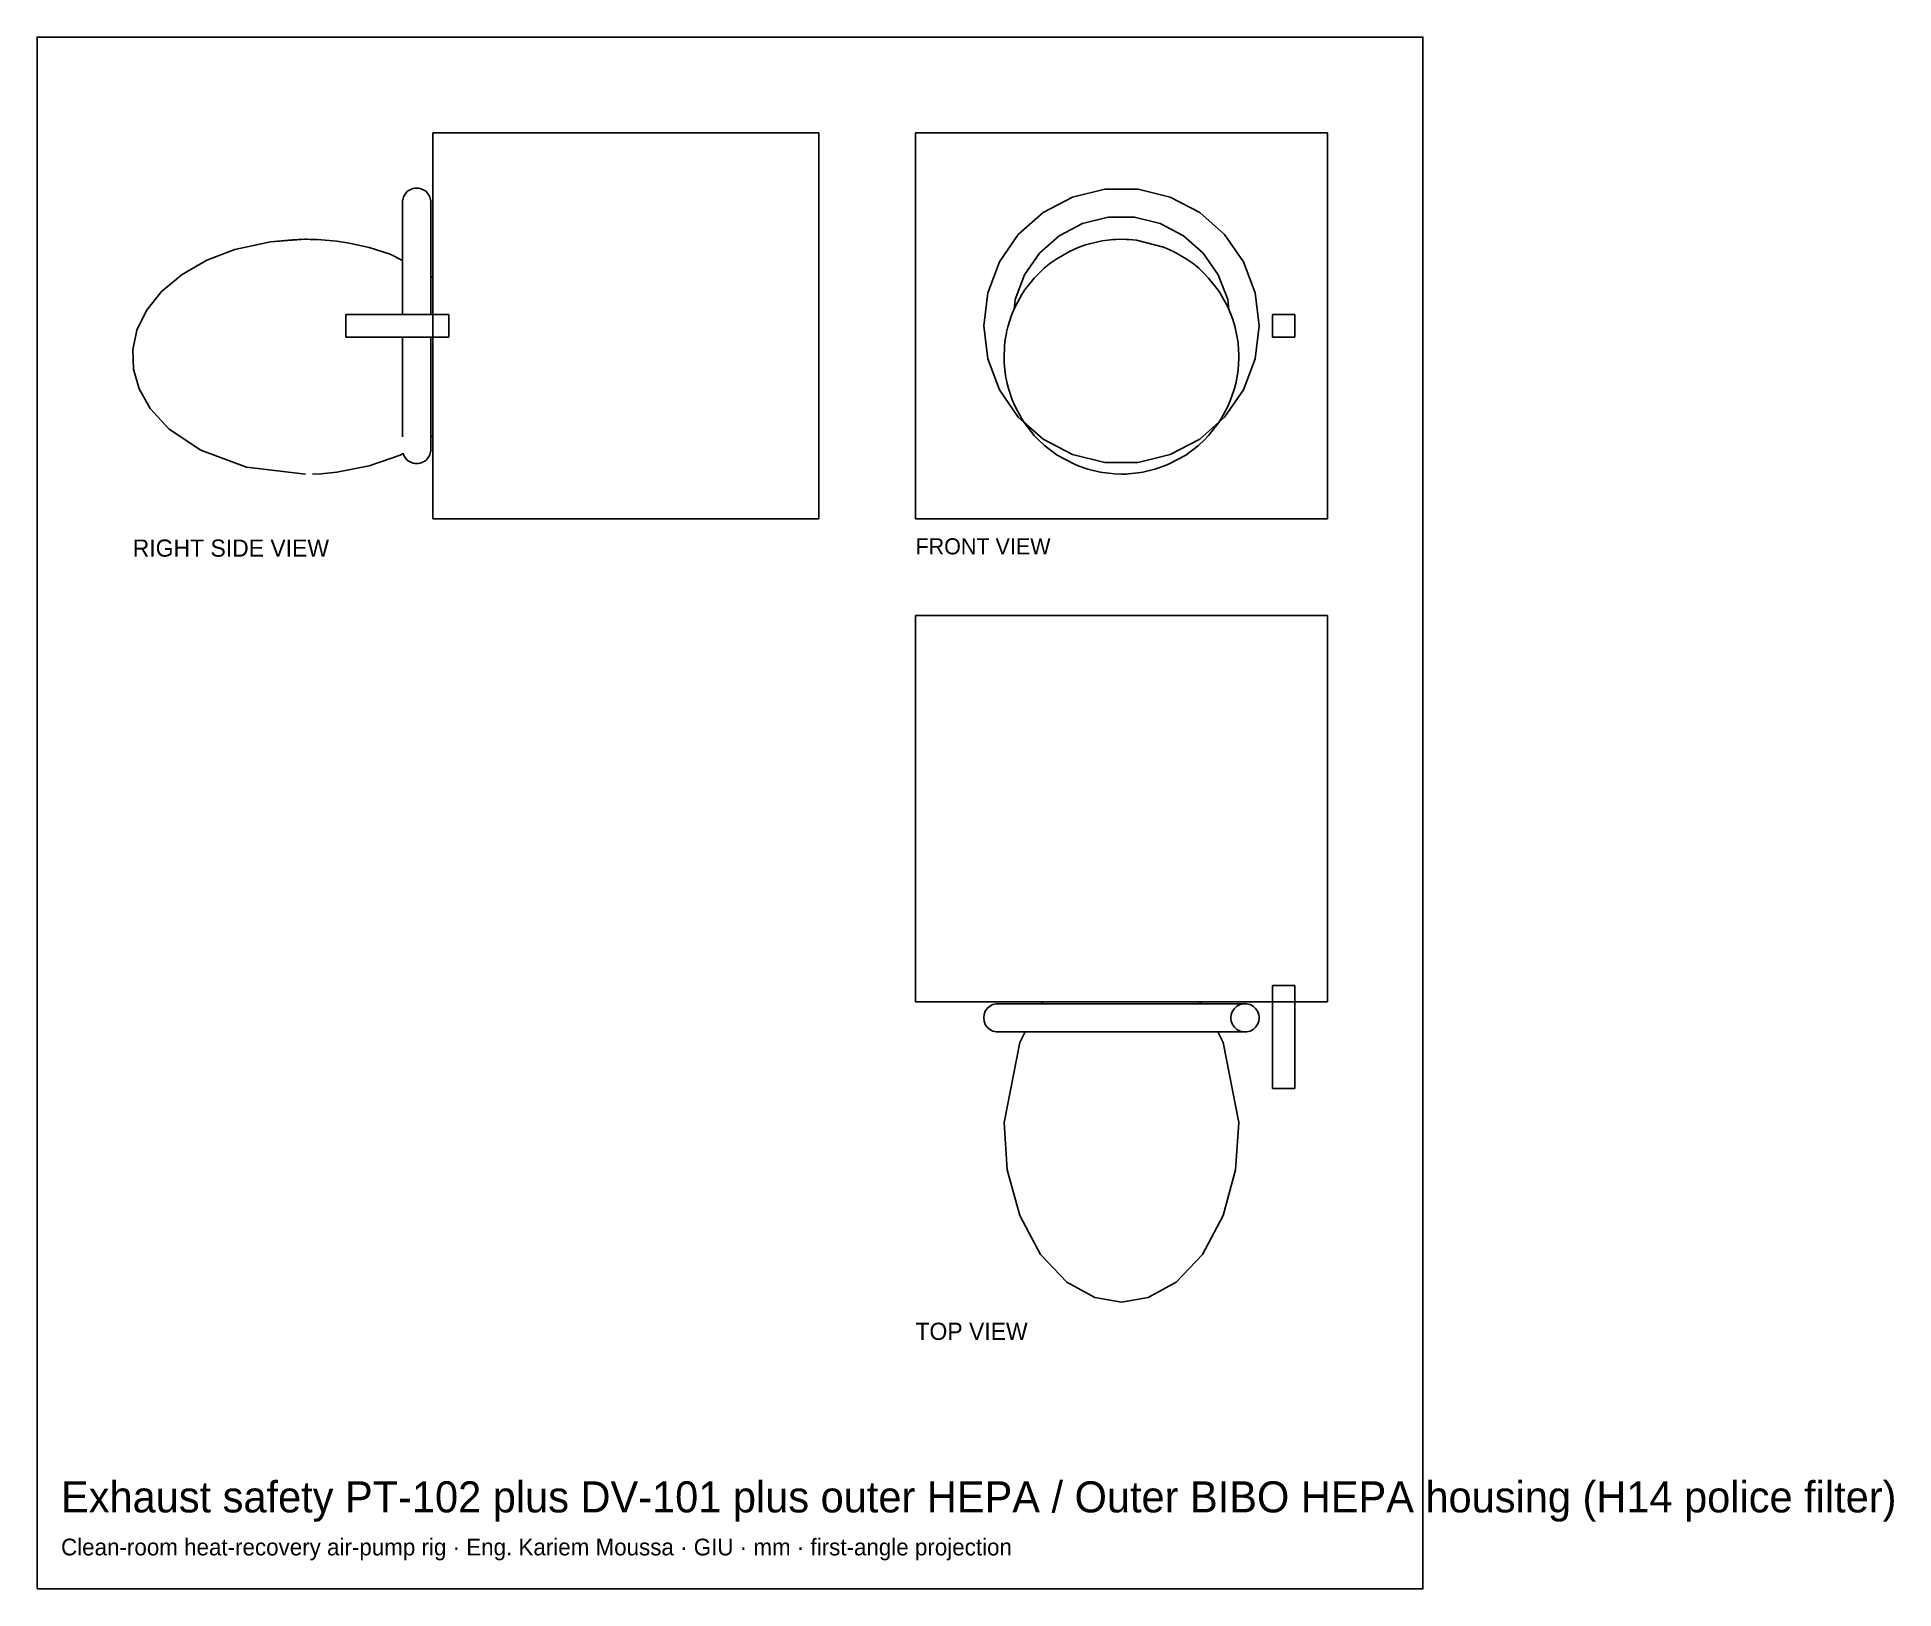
# Model space of a CAD drawing. Header units: millimetres. Extents: x -560 to -272, y 24 to 265.
import ezdxf

# ---------------------------------------------------------------- set-up
doc = ezdxf.new("R2010")
doc.units = ezdxf.units.MM
for name, color, linetype in [('BORDER', 7, 'Continuous'), ('HIDDEN', 8, 'Continuous'), ('TEXT', 5, 'Continuous'), ('VISIBLE', 7, 'Continuous')]:
    doc.layers.add(name, color=color, linetype=linetype)

msp = doc.modelspace()

# ---------------------------------------------------------------- linework, layer by layer
at = {"layer": 'BORDER'}
msp.add_lwpolyline([(-560.46, 23.79), (-345.15, 23.79), (-345.15, 264.85), (-560.46, 264.85)], close=True, dxfattribs=at)
at = {"layer": 'HIDDEN'}
for points in [[(-439, 250), (-499, 250)], [(-499, 190), (-499, 250)], [(-439, 190), (-439, 250)], [(-424, 250), (-360, 250)], [(-424, 190), (-424, 250)], [(-360, 190), (-360, 250)], [(-524.23, 233.06), (-518.78, 233.44)], [(-496.5, 221.75), (-512.5, 221.75)], [(-512.5, 218.25), (-512.5, 221.75)], [(-496.5, 221.75), (-499, 221.75)], [(-496.5, 218.25), (-496.5, 221.75)], [(-496.5, 218.25), (-496.5, 221.75)], [(-368.55, 221.75), (-365.05, 221.75)], [(-368.55, 218.25), (-368.55, 221.75)], [(-365.05, 218.25), (-365.05, 221.75)], [(-496.5, 218.25), (-512.5, 218.25)], [(-496.5, 218.25), (-499, 218.25)], [(-368.55, 218.25), (-365.05, 218.25)], [(-407.14, 205.03), (-404.16, 202.39)], [(-379.84, 202.39), (-376.86, 205.03)], [(-404.16, 202.39), (-399.59, 199.99)], [(-384.41, 199.99), (-379.84, 202.39)], [(-399.59, 199.99), (-394.58, 198.76)], [(-389.42, 198.76), (-384.41, 199.99)], [(-518.78, 196.96), (-527.91, 198.04)], [(-394.58, 198.76), (-389.42, 198.76)], [(-439, 190), (-499, 190)], [(-424, 190), (-360, 190)], [(-424, 175), (-360, 175)], [(-424, 175), (-424, 115)], [(-360, 175), (-360, 115)], [(-368.55, 117.5), (-365.05, 117.5)], [(-368.55, 117.5), (-365.05, 117.5)], [(-368.55, 117.5), (-368.55, 115)], [(-368.55, 117.5), (-368.55, 101.5)], [(-365.05, 117.5), (-365.05, 115)], [(-365.05, 117.5), (-365.05, 101.5)], [(-424, 115), (-360, 115)], [(-375, 112.5), (-374.94, 113.03)], [(-374.94, 113.03), (-374.75, 113.52)], [(-374.75, 113.52), (-374.45, 113.96)], [(-374.45, 113.96), (-374.05, 114.31)], [(-374.05, 114.31), (-373.58, 114.56)], [(-373.58, 114.56), (-373.07, 114.68)], [(-374.94, 111.97), (-375, 112.5)], [(-374.75, 111.48), (-374.94, 111.97)], [(-374.45, 111.04), (-374.75, 111.48)], [(-374.05, 110.69), (-374.45, 111.04)], [(-373.58, 110.44), (-374.05, 110.69)], [(-373.07, 110.32), (-373.58, 110.44)], [(-368.55, 101.5), (-365.05, 101.5)]]:
    msp.add_lwpolyline(points, dxfattribs=at)
at = {"layer": 'VISIBLE'}
for points in [[(-439, 250), (-499, 250)], [(-499, 190), (-499, 250)], [(-439, 190), (-439, 250)], [(-424, 250), (-360, 250)], [(-424, 190), (-424, 250)], [(-360, 190), (-360, 250)], [(-503.71, 239.06), (-503.68, 239.47)], [(-503.68, 239.47), (-503.66, 239.56)], [(-503.66, 239.56), (-503.56, 239.98)], [(-503.48, 240.16), (-503.56, 239.98)], [(-503.48, 240.16), (-503.31, 240.45)], [(-503.17, 240.63), (-503.31, 240.45)], [(-503.17, 240.63), (-502.96, 240.85)], [(-502.96, 240.85), (-502.77, 241)], [(-502.77, 241), (-502.52, 241.15)], [(-502.29, 241.25), (-502.52, 241.15)], [(-502.29, 241.25), (-502.03, 241.34)], [(-502.03, 241.34), (-501.77, 241.38)], [(-501.77, 241.38), (-501.5, 241.4)], [(-501.23, 241.38), (-501.5, 241.4)], [(-500.97, 241.34), (-501.23, 241.38)], [(-500.71, 241.25), (-500.97, 241.34)], [(-500.71, 241.25), (-500.48, 241.15)], [(-500.23, 241), (-500.48, 241.15)], [(-500.23, 241), (-500.04, 240.85)], [(-500.04, 240.85), (-499.83, 240.63)], [(-499.83, 240.63), (-499.69, 240.45)], [(-499.69, 240.45), (-499.52, 240.16)], [(-499.52, 240.16), (-499.44, 239.98)], [(-499.44, 239.98), (-499.34, 239.56)], [(-499.34, 239.56), (-499.32, 239.47)], [(-499.32, 239.47), (-499.3, 239.06)], [(-399.59, 240.01), (-404.16, 237.61)], [(-394.58, 241.24), (-399.59, 240.01)], [(-389.42, 241.24), (-394.58, 241.24)], [(-384.41, 240.01), (-389.42, 241.24)], [(-379.84, 237.61), (-384.41, 240.01)], [(-503.71, 239.01), (-503.71, 239.06)], [(-503.7, 237.95), (-503.71, 239.01)], [(-503.69, 239.06), (-503.7, 238.75)], [(-503.7, 238.75), (-503.7, 237.95)], [(-503.7, 237.95), (-503.7, 237.19)], [(-503.7, 235.8), (-503.7, 237.23)], [(-503.7, 237.19), (-503.7, 235.8)], [(-499.3, 239.06), (-499.3, 238.75)], [(-499.3, 238.75), (-499.3, 237.95)], [(-499.3, 237.95), (-499.3, 237.3)], [(-499.3, 237.23), (-499.3, 237.95)], [(-499.3, 237.3), (-499.3, 235.8)], [(-404.16, 237.61), (-408.02, 234.19)], [(-398.03, 235.9), (-394.05, 236.88)], [(-394.05, 236.88), (-389.95, 236.88)], [(-385.97, 235.9), (-389.95, 236.88)], [(-375.98, 234.19), (-379.84, 237.61)], [(-503.7, 235.8), (-503.7, 234.55)], [(-503.7, 232.73), (-503.7, 234.57)], [(-503.7, 234.55), (-503.7, 232.73)], [(-499.3, 235.8), (-499.3, 234.61)], [(-499.3, 234.61), (-499.3, 232.73)], [(-408.02, 234.19), (-410.95, 229.95)], [(-404.72, 231.27), (-401.66, 233.99)], [(-401.66, 233.99), (-398.03, 235.9)], [(-385.97, 235.9), (-382.34, 233.99)], [(-382.34, 233.99), (-379.28, 231.27)], [(-373.05, 229.95), (-375.98, 234.19)], [(-534.09, 230.19), (-529.77, 231.84)], [(-529.77, 231.84), (-524.23, 233.06)], [(-520.85, 233.38), (-524.23, 233.06)], [(-520.85, 233.38), (-519.84, 233.42)], [(-520.82, 233.38), (-520.85, 233.38)], [(-519.88, 233.42), (-520.82, 233.38)], [(-519.48, 233.46), (-519.88, 233.42)], [(-519.48, 233.46), (-518.07, 233.43)], [(-518.44, 233.45), (-518.85, 233.45)], [(-518.44, 233.45), (-518.07, 233.43)], [(-517.08, 233.4), (-518.07, 233.43)], [(-517.08, 233.4), (-516.88, 233.39)], [(-516.88, 233.39), (-513.89, 233.14)], [(-512.28, 232.9), (-513.89, 233.14)], [(-512.28, 232.9), (-511.74, 232.8)], [(-511.74, 232.8), (-508.89, 232.16)], [(-505.63, 231.11), (-508.89, 232.16)], [(-505.63, 231.11), (-503.7, 230.17)], [(-503.7, 232.73), (-503.7, 231.08)], [(-503.7, 231.08), (-503.7, 228.92)], [(-499.3, 232.73), (-499.3, 231.08)], [(-499.3, 231.06), (-499.3, 232.73)], [(-499.3, 231.08), (-499.3, 228.92)], [(-407.05, 227.9), (-404.72, 231.27)], [(-400.07, 231.56), (-402.04, 230.43)], [(-398.71, 232.16), (-400.07, 231.56)], [(-397.57, 232.57), (-398.71, 232.16)], [(-397.57, 232.57), (-395.46, 233.11)], [(-395.02, 233.19), (-395.46, 233.11)], [(-393.27, 233.4), (-395.02, 233.19)], [(-393, 233.41), (-393.27, 233.4)], [(-392.81, 233.42), (-393, 233.41)], [(-392.81, 233.42), (-392, 233.44)], [(-391.19, 233.42), (-392, 233.44)], [(-391.19, 233.42), (-390.86, 233.4)], [(-390.86, 233.4), (-389.68, 233.29)], [(-385.49, 232.24), (-389.68, 233.29)], [(-385.49, 232.24), (-385.29, 232.16)], [(-385.29, 232.16), (-383.93, 231.56)], [(-381.96, 230.43), (-383.93, 231.56)], [(-379.28, 231.27), (-376.95, 227.9)], [(-541.12, 225.34), (-537.94, 227.99)], [(-537.94, 227.99), (-534.09, 230.19)], [(-503.7, 228.92), (-503.7, 226.9)], [(-499.3, 228.92), (-499.3, 226.91)], [(-410.95, 229.95), (-412.78, 225.12)], [(-407.05, 227.9), (-408.51, 224.07)], [(-405.55, 227.41), (-404.9, 228.1)], [(-404.9, 228.1), (-404, 228.94)], [(-403.12, 229.66), (-404, 228.94)], [(-402.04, 230.43), (-403.12, 229.66)], [(-381.96, 230.43), (-380.88, 229.66)], [(-380, 228.94), (-380.88, 229.66)], [(-379.1, 228.1), (-380, 228.94)], [(-378.45, 227.41), (-379.1, 228.1)], [(-376.95, 227.9), (-375.49, 224.07)], [(-371.22, 225.12), (-373.05, 229.95)], [(-543.48, 222.39), (-541.12, 225.34)], [(-503.7, 226.9), (-503.7, 224.59)], [(-499, 227.45), (-499.3, 227.7)], [(-499.3, 226.91), (-499.3, 224.59)], [(-412.78, 225.12), (-413.4, 220)], [(-407.27, 225.18), (-407.4, 224.97)], [(-407.27, 225.18), (-407.04, 225.52)], [(-407.04, 225.52), (-405.55, 227.41)], [(-376.96, 225.52), (-378.45, 227.41)], [(-376.96, 225.52), (-376.73, 225.18)], [(-376.73, 225.18), (-376.6, 224.97)], [(-370.6, 220), (-371.22, 225.12)], [(-544.97, 219.31), (-543.48, 222.39)], [(-503.7, 224.59), (-503.7, 222.35)], [(-503.7, 222.35), (-503.7, 221.75)], [(-499.3, 224.59), (-499.3, 222.35)], [(-499.3, 222.35), (-499.3, 221.75)], [(-408.52, 222.94), (-408.96, 221.91)], [(-408.69, 222.53), (-408.51, 224.07)], [(-408.52, 222.94), (-407.4, 224.97)], [(-376.6, 224.97), (-375.48, 222.94)], [(-375.49, 224.07), (-375.31, 222.53)], [(-375.48, 222.94), (-375.04, 221.91)], [(-545.61, 216.26), (-544.97, 219.31)], [(-499, 221.75), (-512.5, 221.75)], [(-512.5, 218.25), (-512.5, 221.75)], [(-413.4, 220), (-412.78, 214.88)], [(-409.64, 219.84), (-409.84, 219.01)], [(-409.06, 221.65), (-409.64, 219.84)], [(-408.96, 221.91), (-409.06, 221.65)], [(-375.04, 221.91), (-374.7, 220.97)], [(-374.35, 219.81), (-374.7, 220.97)], [(-374.35, 219.81), (-374.26, 219.43)], [(-374.26, 219.43), (-374.21, 219.22)], [(-371.22, 214.88), (-370.6, 220)], [(-368.55, 221.75), (-365.05, 221.75)], [(-368.55, 218.25), (-368.55, 221.75)], [(-365.05, 218.25), (-365.05, 221.75)], [(-499, 218.25), (-512.5, 218.25)], [(-503.7, 217.65), (-503.7, 218.25)], [(-503.7, 215.41), (-503.7, 217.65)], [(-499.3, 217.65), (-499.3, 218.25)], [(-499.3, 215.41), (-499.3, 217.65)], [(-410.19, 216.61), (-410.24, 215.2)], [(-410.16, 216.93), (-410.19, 216.61)], [(-410.04, 217.9), (-410.16, 216.93)], [(-410.04, 217.9), (-409.87, 218.85)], [(-409.87, 218.85), (-409.84, 219.01)], [(-374.21, 219.22), (-373.89, 217.4)], [(-373.89, 217.4), (-373.88, 217.32)], [(-373.84, 216.94), (-373.88, 217.32)], [(-373.81, 216.61), (-373.84, 216.94)], [(-373.81, 216.61), (-373.76, 215.2)], [(-368.55, 218.25), (-365.05, 218.25)], [(-545.51, 213.28), (-545.61, 216.26)], [(-503.7, 213.09), (-503.7, 215.41)], [(-499.3, 215.41), (-499.3, 213.1)], [(-412.78, 214.88), (-410.95, 210.05)], [(-410.22, 214.27), (-410.24, 215.2)], [(-410.22, 214.27), (-410.13, 213.16)], [(-373.76, 214.93), (-373.87, 213.19)], [(-373.76, 215.2), (-373.76, 214.93)], [(-373.05, 210.05), (-371.22, 214.88)], [(-544.63, 210.21), (-545.51, 213.28)], [(-503.7, 213.09), (-503.7, 211.08)], [(-503.7, 211.08), (-503.7, 208.95)], [(-499.3, 213.1), (-499.3, 211.08)], [(-499.3, 211.08), (-499.3, 208.92)], [(-410.13, 213.16), (-410.08, 212.79)], [(-410.08, 212.79), (-410, 212.23)], [(-409.96, 212.04), (-410, 212.23)], [(-409.76, 211.05), (-409.96, 212.04)], [(-409.76, 211.05), (-409.56, 210.28)], [(-374.2, 211.24), (-374.44, 210.28)], [(-374.2, 211.24), (-374.01, 212.22)], [(-373.98, 212.37), (-374.01, 212.22)], [(-373.87, 213.19), (-373.98, 212.37)], [(-542.9, 207.15), (-544.63, 210.21)], [(-503.7, 208.95), (-503.7, 207.27)], [(-499.3, 208.92), (-499.3, 207.27)], [(-410.95, 210.05), (-408.02, 205.81)], [(-409.56, 210.28), (-409.46, 209.94)], [(-409.46, 209.94), (-408.96, 208.49)], [(-408.52, 207.46), (-408.96, 208.49)], [(-375.98, 205.81), (-373.05, 210.05)], [(-375.04, 208.49), (-375.48, 207.46)], [(-374.54, 209.94), (-375.04, 208.49)], [(-374.44, 210.28), (-374.54, 209.94)], [(-539.96, 203.97), (-542.9, 207.15)], [(-503.7, 207.27), (-503.7, 205.39)], [(-503.7, 205.39), (-503.7, 204.2)], [(-499.3, 207.27), (-499.3, 205.45)], [(-499.3, 205.45), (-499.3, 204.2)], [(-407.47, 205.54), (-408.52, 207.46)], [(-408.02, 205.81), (-407.14, 205.03)], [(-407.27, 205.22), (-407.47, 205.54)], [(-407.12, 205), (-407.27, 205.22)], [(-407.12, 205), (-405.55, 202.99)], [(-376.88, 205), (-378.45, 202.99)], [(-376.73, 205.22), (-376.88, 205)], [(-376.86, 205.03), (-375.98, 205.81)], [(-376.53, 205.54), (-376.73, 205.22)], [(-376.53, 205.54), (-375.48, 207.46)], [(-535.04, 200.67), (-539.96, 203.97)], [(-503.7, 204.2), (-503.7, 202.81)], [(-503.7, 202.81), (-503.7, 202.76)], [(-499.3, 204.2), (-499.3, 202.81)], [(-499, 202.95), (-499.3, 202.7)], [(-499.3, 202.81), (-499.3, 202.05)], [(-499.3, 202.05), (-499.3, 201.25)], [(-405.55, 202.99), (-404.9, 202.3)], [(-404.9, 202.3), (-403.96, 201.43)], [(-379.1, 202.3), (-380.04, 201.43)], [(-378.45, 202.99), (-379.1, 202.3)], [(-527.91, 198.04), (-535.04, 200.67)], [(-504.07, 199.93), (-508.89, 198.24)], [(-504.07, 199.93), (-503.6, 200.19)], [(-503.61, 200.22), (-503.56, 200.02)], [(-503.48, 199.84), (-503.56, 200.02)], [(-503.48, 199.84), (-503.31, 199.55)], [(-503.17, 199.37), (-503.31, 199.55)], [(-503.17, 199.37), (-502.96, 199.15)], [(-502.96, 199.15), (-502.77, 199)], [(-500.23, 199), (-500.04, 199.15)], [(-500.04, 199.15), (-499.83, 199.37)], [(-499.83, 199.37), (-499.69, 199.55)], [(-499.69, 199.55), (-499.52, 199.84)], [(-499.52, 199.84), (-499.44, 200.02)], [(-499.34, 200.44), (-499.44, 200.02)], [(-499.34, 200.44), (-499.32, 200.53)], [(-499.3, 200.94), (-499.32, 200.53)], [(-499.3, 201.25), (-499.3, 200.94)], [(-401.98, 199.93), (-403.96, 201.43)], [(-399.42, 198.54), (-401.98, 199.93)], [(-382.02, 199.93), (-384.58, 198.54)], [(-382.02, 199.93), (-380.04, 201.43)], [(-517.67, 196.98), (-516.36, 197.03)], [(-516.36, 197.03), (-513.89, 197.26)], [(-513.89, 197.26), (-508.89, 198.24)], [(-502.77, 199), (-502.52, 198.85)], [(-502.52, 198.85), (-502.29, 198.75)], [(-502.29, 198.75), (-502.03, 198.66)], [(-502.03, 198.66), (-501.77, 198.62)], [(-501.77, 198.62), (-501.5, 198.6)], [(-501.23, 198.62), (-501.5, 198.6)], [(-500.97, 198.66), (-501.23, 198.62)], [(-500.97, 198.66), (-500.71, 198.75)], [(-500.71, 198.75), (-500.48, 198.85)], [(-500.48, 198.85), (-500.23, 199)], [(-399.42, 198.54), (-398.71, 198.24)], [(-398.71, 198.24), (-397.2, 197.72)], [(-397.2, 197.72), (-395.32, 197.26)], [(-395.32, 197.26), (-393.11, 196.99)], [(-392, 196.96), (-393.11, 196.99)], [(-391.19, 196.98), (-392, 196.96)], [(-391.19, 196.98), (-391.02, 196.99)], [(-391.02, 196.99), (-390.91, 196.99)], [(-390.91, 196.99), (-389.44, 197.14)], [(-388.68, 197.26), (-389.44, 197.14)], [(-386.8, 197.72), (-388.68, 197.26)], [(-385.29, 198.24), (-386.8, 197.72)], [(-384.58, 198.54), (-385.29, 198.24)], [(-439, 190), (-499, 190)], [(-424, 190), (-360, 190)], [(-424, 175), (-360, 175)], [(-424, 175), (-424, 115)], [(-360, 175), (-360, 115)], [(-424, 115), (-360, 115)], [(-413.34, 113.03), (-413.4, 112.5)], [(-413.15, 113.52), (-413.34, 113.03)], [(-412.85, 113.96), (-413.15, 113.52)], [(-412.45, 114.31), (-412.85, 113.96)], [(-411.98, 114.56), (-412.45, 114.31)], [(-411.47, 114.68), (-411.98, 114.56)], [(-410.64, 114.7), (-411.47, 114.68)], [(-410.64, 114.7), (-410.12, 114.7)], [(-410.12, 114.7), (-409, 114.7)], [(-409, 114.7), (-408.07, 114.7)], [(-408.07, 114.7), (-406.37, 114.7)], [(-406.37, 114.7), (-404.9, 114.7)], [(-404.9, 114.7), (-402.91, 114.7)], [(-404.16, 115), (-404.41, 114.7)], [(-402.91, 114.7), (-401.06, 114.7)], [(-401.06, 114.7), (-398.81, 114.7)], [(-398.81, 114.7), (-396.66, 114.7)], [(-396.66, 114.7), (-394.31, 114.7)], [(-394.31, 114.7), (-392, 114.7)], [(-392, 114.7), (-389.69, 114.7)], [(-389.69, 114.7), (-387.34, 114.7)], [(-387.34, 114.7), (-385.19, 114.7)], [(-385.19, 114.7), (-382.95, 114.7)], [(-382.95, 114.7), (-381.09, 114.7)], [(-381.09, 114.7), (-379.1, 114.7)], [(-379.84, 115), (-379.59, 114.7)], [(-379.09, 114.7), (-379.59, 114.7)], [(-379.1, 114.7), (-377.63, 114.7)], [(-377.63, 114.7), (-376.01, 114.7)], [(-376.01, 114.7), (-375, 114.7)], [(-375, 114.7), (-373.88, 114.7)], [(-373.83, 114.7), (-375, 114.7)], [(-373.88, 114.7), (-373.36, 114.7)], [(-373.36, 114.7), (-373.07, 114.68)], [(-373.36, 114.7), (-372.53, 114.68)], [(-373.1, 114.68), (-372.53, 114.68)], [(-372.53, 114.68), (-372.02, 114.56)], [(-372.02, 114.56), (-371.55, 114.31)], [(-371.55, 114.31), (-371.15, 113.96)], [(-371.15, 113.96), (-370.85, 113.52)], [(-370.85, 113.52), (-370.66, 113.03)], [(-370.66, 113.03), (-370.6, 112.5)], [(-368.55, 115), (-368.55, 101.5)], [(-365.05, 115), (-365.05, 101.5)], [(-413.4, 112.5), (-413.34, 111.97)], [(-413.34, 111.97), (-413.15, 111.48)], [(-413.15, 111.48), (-412.85, 111.04)], [(-412.85, 111.04), (-412.45, 110.69)], [(-412.45, 110.69), (-411.98, 110.44)], [(-411.98, 110.44), (-411.47, 110.32)], [(-410.64, 110.3), (-411.47, 110.32)], [(-410.64, 110.3), (-410.28, 110.3)], [(-410.17, 110.3), (-410.64, 110.3)], [(-410.28, 110.3), (-409, 110.3)], [(-409, 110.3), (-407.99, 110.3)], [(-406.97, 110.3), (-408.02, 110.3)], [(-407.99, 110.3), (-406.37, 110.3)], [(-407.8, 108.66), (-406.97, 110.3)], [(-406.37, 110.3), (-404.9, 110.3)], [(-404.9, 110.3), (-402.91, 110.3)], [(-402.91, 110.3), (-401.05, 110.3)], [(-401.05, 110.3), (-398.81, 110.3)], [(-398.81, 110.3), (-396.66, 110.3)], [(-396.66, 110.3), (-394.31, 110.3)], [(-394.31, 110.3), (-392, 110.3)], [(-392, 110.3), (-389.69, 110.3)], [(-389.69, 110.3), (-387.34, 110.3)], [(-387.34, 110.3), (-385.19, 110.3)], [(-385.19, 110.3), (-382.94, 110.3)], [(-382.94, 110.3), (-381.09, 110.3)], [(-381.09, 110.3), (-379.06, 110.3)], [(-379.06, 110.3), (-377.63, 110.3)], [(-377.63, 110.3), (-376.01, 110.3)], [(-375.98, 110.3), (-377.03, 110.3)], [(-376.2, 108.66), (-377.03, 110.3)], [(-376.01, 110.3), (-375, 110.3)], [(-375, 110.3), (-373.72, 110.3)], [(-373.83, 110.3), (-373.36, 110.3)], [(-373.72, 110.3), (-373.36, 110.3)], [(-373.36, 110.3), (-372.53, 110.32)], [(-372.02, 110.44), (-372.53, 110.32)], [(-371.55, 110.69), (-372.02, 110.44)], [(-371.15, 111.04), (-371.55, 110.69)], [(-370.85, 111.48), (-371.15, 111.04)], [(-370.66, 111.97), (-370.85, 111.48)], [(-370.6, 112.5), (-370.66, 111.97)], [(-410.23, 96.25), (-407.8, 108.66)], [(-376.2, 108.66), (-373.77, 96.25)], [(-368.55, 101.5), (-365.05, 101.5)], [(-410.23, 96.25), (-409.73, 88.91)], [(-373.77, 96.25), (-374.27, 88.91)], [(-407.8, 81.78), (-409.73, 88.91)], [(-374.27, 88.91), (-376.2, 81.78)], [(-404.57, 75.75), (-407.8, 81.78)], [(-376.2, 81.78), (-379.43, 75.75)], [(-400.51, 71.44), (-404.57, 75.75)], [(-379.43, 75.75), (-383.49, 71.44)], [(-396.16, 69.05), (-400.51, 71.44)], [(-383.49, 71.44), (-387.84, 69.05)], [(-392, 68.34), (-396.16, 69.05)], [(-392, 68.34), (-387.84, 69.05)]]:
    msp.add_lwpolyline(points, dxfattribs=at)

# ---------------------------------------------------------------- texts
at = {"layer": 'TEXT'}
for s, height, p in [('RIGHT SIDE VIEW', 2.6654, (-545.61, 184.14)), ('FRONT VIEW', 2.5, (-424, 184.5)), ('TOP VIEW', 2.666, (-424, 62.47)), ('Exhaust safety PT-102 plus DV-101 plus outer HEPA / Outer BIBO HEPA housing (H14 police filter)', 4.826, (-556.75, 35.67)), ('Clean-room heat-recovery air-pump rig · Eng. Kariem Moussa · GIU · mm · first-angle projection', 2.5986, (-556.75, 28.99))]:
    msp.add_text(s, height=height, dxfattribs=at).set_placement(p)

doc.saveas('drawing.dxf')
